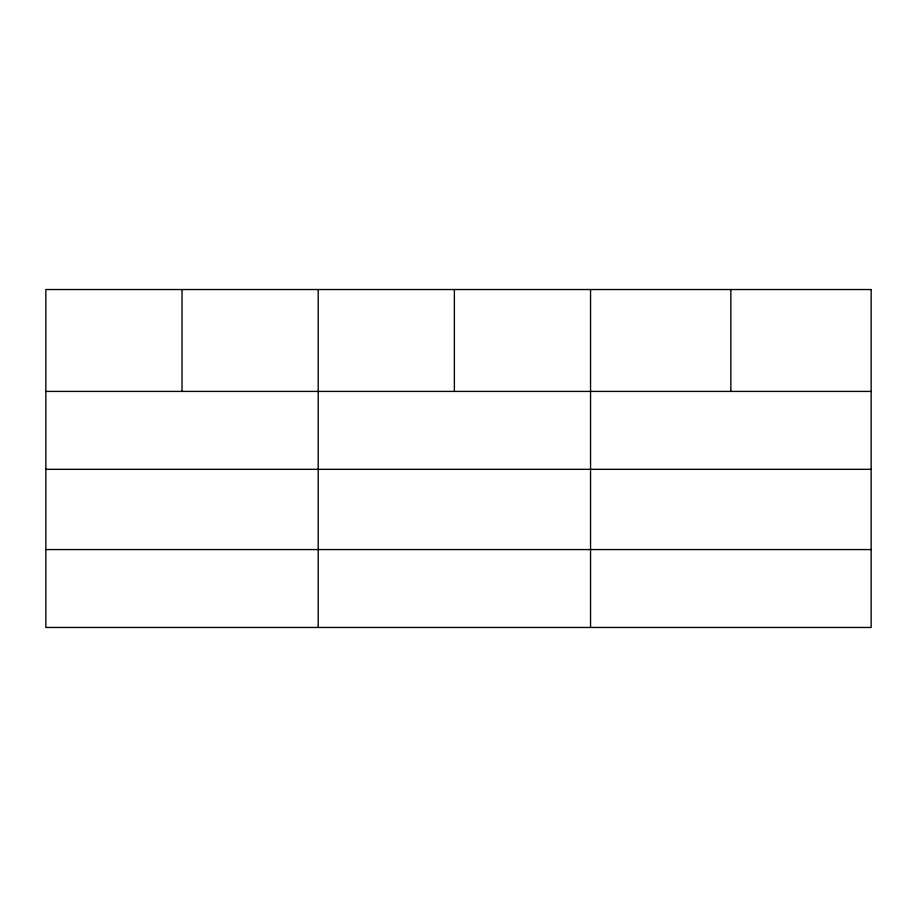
<?xml version="1.0" encoding="UTF-8"?>
<svg xmlns="http://www.w3.org/2000/svg" width="917" height="917" viewBox="0 0 917 917"><rect width="100%" height="100%" fill="white"/><g stroke="black" fill="none" stroke-linecap="round" stroke-linejoin="round"><path stroke-width="1.38" d="M45.85 391.421L871.15 391.421M45.85 469.321L871.15 469.321M45.85 549.57L871.15 549.57M730.849 289.531L730.849 391.421M590.548 289.531L590.548 627.469M454.373 289.531L454.373 391.421M318.199 289.531L318.199 627.469M182.025 289.531L182.025 391.421M871.15 289.531L45.85 289.531L45.85 627.469L871.15 627.469L871.15 289.531"/></g></svg>
